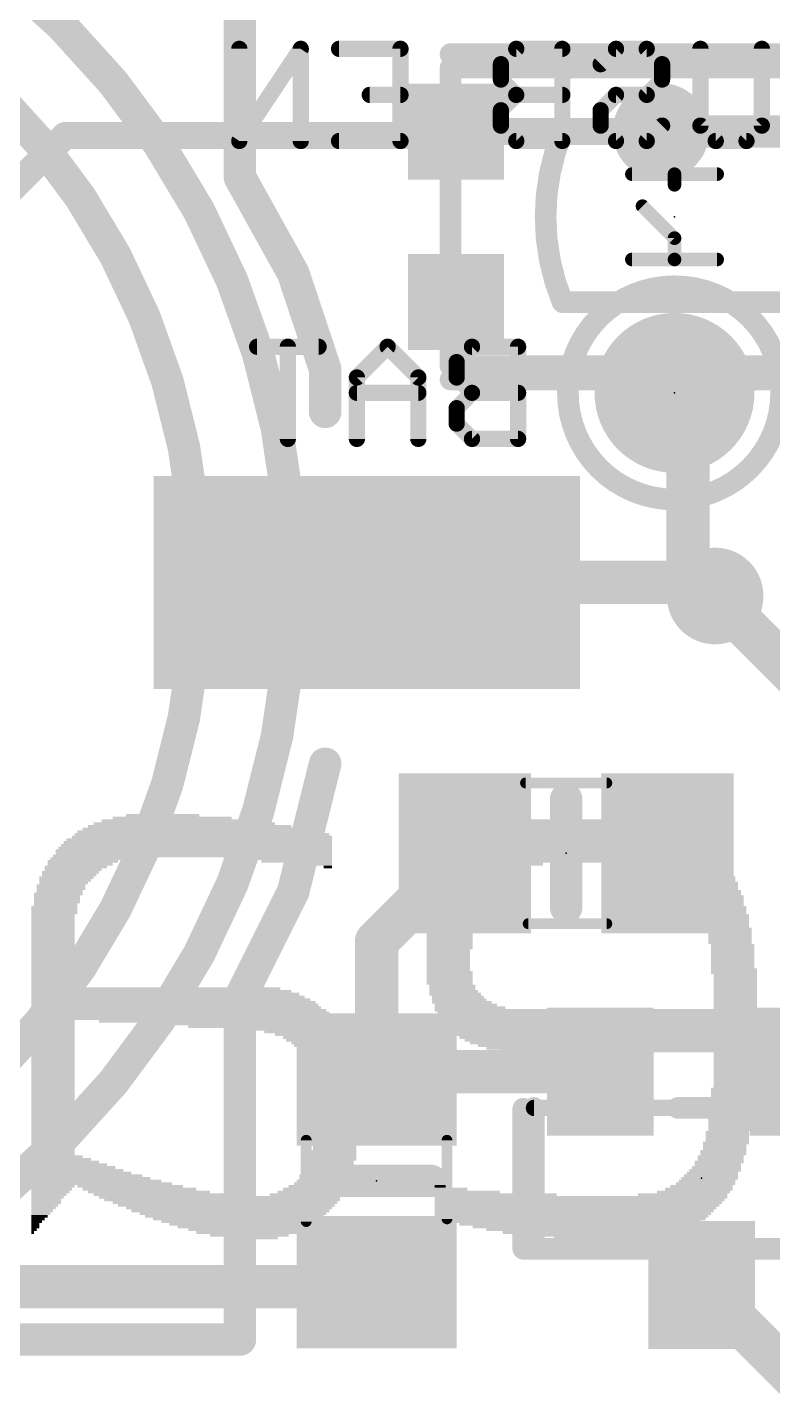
# Model space of a CAD drawing. Extents: x -7.4 to 58.7, y -8.7 to 28.8.
# Drawn here: x 15.14 to 22.13, y 5.28 to 18.03 of the extents above; entities that cross this region are included whole.
import ezdxf

# ---------------------------------------------------------------- set-up
doc = ezdxf.new("R2010")
doc.units = 0
for name, color, linetype in [('1', 12, 'CONTINUOUS'), ('16', 132, 'CONTINUOUS'), ('18', 110, 'CONTINUOUS'), ('21', 40, 'CONTINUOUS'), ('22', 6, 'CONTINUOUS'), ('23', 53, 'CONTINUOUS'), ('24', 53, 'CONTINUOUS'), ('51', 253, 'CONTINUOUS')]:
    doc.layers.add(name, color=color, linetype=linetype)

# ---------------------------------------------------------------- blocks, each defined once
blk = doc.blocks.new('RECT')
blk.add_solid([(-0.5, -0.5), (0.5, -0.5), (-0.5, 0.5), (0.5, 0.5)])
blk = doc.blocks.new('PIE')
at = {"const_width": 0.5}
blk.add_lwpolyline([(0, -0.25, 1), (0, 0.25, 1), (0, -0.25)], format="xyb", dxfattribs=at)
blk = doc.blocks.new('ROUNDV')
at = {"const_width": 0.5}
blk.add_lwpolyline([(0, -0.25, 1), (0, 0.25, 1), (0, -0.25)], format="xyb", dxfattribs=at)

msp = doc.modelspace()

# ---------------------------------------------------------------- linework, layer by layer
at = {"layer": '1'}
for points, const_width in [([(5.715, 7.239), (15.494, 17.018)], 0.254), ([(15.494, 17.018), (19.121, 17.018)], 0.254), ([(19.121, 17.018), (19.159, 17.056)], 0.254), ([(20.955, 17.056), (19.159, 17.056)], 0.254), ([(21.082, 17.056), (20.955, 17.056)], 0.3048), ([(23.259, 17.056), (21.082, 17.056)], 0.254), ([(21.336, 14.478), (21.209, 14.605)], 0.4064), ([(21.336, 12.827), (21.336, 14.478)], 0.4064), ([(18.323, 12.827), (21.336, 12.827)], 0.4064), ([(21.336, 12.827), (21.463, 12.827)], 0.4064), ([(21.463, 12.827), (21.59, 12.7)], 0.4064), ([(19.243, 10.287), (18.415, 9.459)], 0.4064), ([(18.415, 9.459), (18.415, 8.165)], 0.4064), ([(18.415, 8.165), (18.489, 8.239)], 0.4064), ([(18.489, 8.239), (20.513, 8.239)], 0.4064), ([(9.398, 6.223), (18.373, 6.223)], 0.4064), ([(18.373, 6.223), (18.415, 6.265)], 0.4064), ([(21.463, 6.239), (22.622, 5.08)], 0.4064)]:
    msp.add_lwpolyline(points, dxfattribs=dict(at, const_width=const_width))
for points, const_width in [([(15.494, 17.0815, 1), (15.494, 16.9545)], 0.127), ([(15.5389, 16.9731, 1), (15.4491, 17.0629)], 0.127), ([(19.0761, 17.0629, 1), (19.1659, 16.9731)], 0.127), ([(19.159, 17.1195, 1), (19.159, 16.9925)], 0.127), ([(19.2039, 17.0111, 1), (19.1141, 17.1009)], 0.127), ([(19.121, 16.9545, 1), (19.121, 17.0815)], 0.127), ([(20.955, 17.1322, 1), (20.955, 16.9798)], 0.1524), ([(20.955, 16.9925, 1), (20.955, 17.1195)], 0.127), ([(21.082, 17.1195, 1), (21.082, 16.9925)], 0.127), ([(21.082, 16.9798, 1), (21.082, 17.1322)], 0.1524), ([(21.2808, 14.6768, 1), (21.1372, 14.5332)], 0.2032), ([(21.4376, 14.478, 1), (21.2344, 14.478)], 0.2032), ([(21.2642, 14.4062, 1), (21.4078, 14.5498)], 0.2032), ([(18.323, 12.9286, 1), (18.323, 12.7254)], 0.2032), ([(21.336, 12.9286, 1), (21.336, 12.7254)], 0.2032), ([(21.336, 12.7254, 1), (21.336, 12.9286)], 0.2032), ([(21.5348, 12.8988, 1), (21.3912, 12.7552)], 0.2032), ([(21.463, 12.7254, 1), (21.463, 12.9286)], 0.2032), ([(21.2344, 12.827, 1), (21.4376, 12.827)], 0.2032), ([(21.5182, 12.6282, 1), (21.6618, 12.7718)], 0.2032), ([(19.3148, 10.2152, 1), (19.1712, 10.3588)], 0.2032), ([(18.5166, 9.459, 1), (18.3134, 9.459)], 0.2032), ([(18.3432, 9.5308, 1), (18.4868, 9.3872)], 0.2032), ([(18.489, 8.3406, 1), (18.489, 8.1374)], 0.2032), ([(18.5608, 8.1672, 1), (18.4172, 8.3108)], 0.2032), ([(20.513, 8.1374, 1), (20.513, 8.3406)], 0.2032), ([(18.3432, 8.2368, 1), (18.4868, 8.0932)], 0.2032), ([(18.3134, 8.165, 1), (18.5166, 8.165)], 0.2032), ([(18.3012, 6.2948, 1), (18.4448, 6.1512)], 0.2032), ([(18.4868, 6.1932, 1), (18.3432, 6.3368)], 0.2032), ([(18.373, 6.1214, 1), (18.373, 6.3246)], 0.2032), ([(21.5348, 6.3108, 1), (21.3912, 6.1672)], 0.2032)]:
    msp.add_lwpolyline(points, format="xyb", dxfattribs=dict(at, const_width=const_width))
at = {"layer": '16'}
for points, const_width in [([(24.092, 17.056), (21.082, 17.056)], 0.3048), ([(21.59, 12.7), (27.305, 6.985)], 0.4064)]:
    msp.add_lwpolyline(points, dxfattribs=dict(at, const_width=const_width))
for points, const_width in [([(21.082, 17.1322, 1), (21.082, 16.9798)], 0.1524), ([(21.6618, 12.7718, 1), (21.5182, 12.6282)], 0.2032)]:
    msp.add_lwpolyline(points, format="xyb", dxfattribs=dict(at, const_width=const_width))
at = {"layer": '21'}
for points, const_width in [([(17.133, 19.927), (17.133, 16.627)], 0.3048), ([(19.109, 17.7814), (23.309, 17.7814)], 0.2032), ([(17.133, 16.627), (17.633, 15.727)], 0.3048), ([(17.633, 15.727), (17.933, 14.827)], 0.3048), ([(17.933, 14.827), (17.933, 14.427)], 0.3048), ([(23.309, 14.7306), (19.109, 14.7306)], 0.2032), ([(17.633, 9.927), (17.933, 11.127)], 0.3048), ([(20.193, 10.795), (20.193, 9.779)], 0.3048), ([(17.133, 8.927), (17.633, 9.927)], 0.3048), ([(17.133, 5.727), (17.133, 8.927)], 0.3048), ([(19.7906, 6.5786), (19.7906, 7.8914)], 0.2032), ([(21.2406, 7.8994), (21.6994, 7.8994)], 0.2032), ([(17.907, 7.215), (18.923, 7.215)], 0.3048), ([(20.7494, 6.5786), (19.7906, 6.5786)], 0.2032), ([(23.1354, 6.5786), (22.1766, 6.5786)], 0.2032), ([(13.983, 5.727), (17.133, 5.727)], 0.3048)]:
    msp.add_lwpolyline(points, dxfattribs=dict(at, const_width=const_width))
for points, const_width in [([(19.109, 17.8322, 1), (19.109, 17.7306)], 0.1016), ([(17.1996, 16.664, 1), (17.0664, 16.59)], 0.1524), ([(17.0568, 16.627, 1), (17.2092, 16.627)], 0.1524), ([(17.7053, 15.7511, 1), (17.5607, 15.7029)], 0.1524), ([(17.5664, 15.69, 1), (17.6996, 15.764)], 0.1524), ([(18.0092, 14.827, 1), (17.8568, 14.827)], 0.1524), ([(17.8607, 14.8029, 1), (18.0053, 14.8511)], 0.1524), ([(19.109, 14.7814, 1), (19.109, 14.6798)], 0.1016), ([(17.8568, 14.427, 1), (18.0092, 14.427)], 0.1524), ([(18.0069, 11.1085, 1), (17.8591, 11.1455)], 0.1524), ([(20.2692, 10.795, 1), (20.1168, 10.795)], 0.1524), ([(17.7012, 9.8929, 1), (17.5648, 9.9611)], 0.1524), ([(17.5591, 9.9455, 1), (17.7069, 9.9085)], 0.1524), ([(20.1168, 9.779, 1), (20.2692, 9.779)], 0.1524), ([(17.2092, 8.927, 1), (17.0568, 8.927)], 0.1524), ([(17.0648, 8.9611, 1), (17.2012, 8.8929)], 0.1524), ([(19.8414, 7.8914, 1), (19.7398, 7.8914)], 0.1016), ([(21.2406, 7.9502, 1), (21.2406, 7.8486)], 0.1016), ([(21.6994, 7.8486, 1), (21.6994, 7.9502)], 0.1016), ([(17.907, 7.2912, 1), (17.907, 7.1388)], 0.1524), ([(18.923, 7.1388, 1), (18.923, 7.2912)], 0.1524), ([(19.7906, 6.6294, 1), (19.7906, 6.5278)], 0.1016), ([(20.7494, 6.5278, 1), (20.7494, 6.6294)], 0.1016), ([(22.1766, 6.6294, 1), (22.1766, 6.5278)], 0.1016), ([(19.7398, 6.5786, 1), (19.8414, 6.5786)], 0.1016), ([(17.133, 5.6508, 1), (17.133, 5.8032)], 0.1524), ([(17.0568, 5.727, 1), (17.2092, 5.727)], 0.1524)]:
    msp.add_lwpolyline(points, format="xyb", dxfattribs=dict(at, const_width=const_width))
at = {"layer": '22', "const_width": 0.1524}
for points in [[(17.7038, 17.8315), (17.1276, 16.9672)], [(17.1276, 16.9672), (17.1276, 17.8315)], [(17.7038, 16.9672), (17.7038, 17.8315)], [(18.0631, 17.8315), (18.6393, 17.8315)], [(18.6393, 17.8315), (18.6393, 16.9672)], [(19.7249, 17.8315), (19.5808, 17.6875)], [(20.157, 17.8315), (19.7249, 17.8315)], [(20.157, 16.9672), (20.157, 17.8315)], [(20.5163, 17.6875), (20.6604, 17.8315)], [(20.6604, 17.8315), (20.9485, 17.8315)], [(20.9485, 17.8315), (21.0926, 17.6875)], [(21.4519, 17.1113), (21.4519, 17.8315)], [(22.0281, 17.8315), (22.0281, 17.1113)], [(19.5808, 17.6875), (19.5808, 17.5434)], [(21.0926, 17.6875), (21.0926, 17.5434)], [(19.5808, 17.5434), (19.7249, 17.3994)], [(21.0926, 17.5434), (20.9485, 17.3994)], [(18.6393, 17.3994), (18.3512, 17.3994)], [(19.7249, 17.3994), (19.5808, 17.2553)], [(20.157, 17.3994), (19.7249, 17.3994)], [(20.6604, 17.3994), (20.5163, 17.2553)], [(20.9485, 17.3994), (20.6604, 17.3994)], [(19.5808, 17.2553), (19.5808, 17.1113)], [(20.5163, 17.2553), (20.5163, 17.1113)], [(19.5808, 17.1113), (19.7249, 16.9672)], [(20.5163, 17.1113), (20.6604, 16.9672)], [(20.9485, 16.9672), (21.0926, 17.1113)], [(21.5959, 16.9672), (21.4519, 17.1113)], [(22.0281, 17.1113), (21.884, 16.9672)], [(18.6393, 16.9672), (18.0631, 16.9672)], [(19.7249, 16.9672), (20.157, 16.9672)], [(20.6604, 16.9672), (20.9485, 16.9672)], [(21.884, 16.9672), (21.5959, 16.9672)], [(17.871, 15.0375), (17.2948, 15.0375)], [(17.5829, 14.1732), (17.5829, 15.0375)], [(18.5184, 15.0375), (18.2303, 14.7494)], [(18.8066, 14.7494), (18.5184, 15.0375)], [(19.3099, 15.0375), (19.1659, 14.8935)], [(19.7421, 15.0375), (19.3099, 15.0375)], [(19.7421, 14.1732), (19.7421, 15.0375)], [(19.1659, 14.8935), (19.1659, 14.7494)], [(18.2303, 14.7494), (18.2303, 14.1732)], [(18.8066, 14.1732), (18.8066, 14.7494)], [(19.1659, 14.7494), (19.3099, 14.6054)], [(18.8066, 14.6054), (18.2303, 14.6054)], [(19.3099, 14.6054), (19.1659, 14.4613)], [(19.7421, 14.6054), (19.3099, 14.6054)], [(19.1659, 14.4613), (19.1659, 14.3173)], [(19.1659, 14.3173), (19.3099, 14.1732)], [(19.3099, 14.1732), (19.7421, 14.1732)]]:
    msp.add_lwpolyline(points, dxfattribs=at)
at = {"layer": '22'}
for points, const_width in [([(17.1657, 17.8315, 1), (17.0895, 17.8315)], 0.0762), ([(17.7419, 17.8315, 1), (17.6657, 17.8315)], 0.0762), ([(17.7355, 17.8104, 1), (17.6721, 17.8527)], 0.0762), ([(18.0631, 17.8696, 1), (18.0631, 17.7934)], 0.0762), ([(18.6774, 17.8315, 1), (18.6012, 17.8315)], 0.0762), ([(18.6393, 17.7934, 1), (18.6393, 17.8696)], 0.0762), ([(19.7249, 17.8696, 1), (19.7249, 17.7934)], 0.0762), ([(19.7518, 17.8046, 1), (19.6979, 17.8585)], 0.0762), ([(20.1951, 17.8315, 1), (20.1189, 17.8315)], 0.0762), ([(20.157, 17.7934, 1), (20.157, 17.8696)], 0.0762), ([(20.6604, 17.8696, 1), (20.6604, 17.7934)], 0.0762), ([(20.6873, 17.8046, 1), (20.6334, 17.8585)], 0.0762), ([(20.9754, 17.8585, 1), (20.9216, 17.8046)], 0.0762), ([(20.9485, 17.7934, 1), (20.9485, 17.8696)], 0.0762), ([(21.49, 17.8315, 1), (21.4138, 17.8315)], 0.0762), ([(22.0662, 17.8315, 1), (21.99, 17.8315)], 0.0762), ([(19.6189, 17.6875, 1), (19.5427, 17.6875)], 0.0762), ([(19.5539, 17.7144, 1), (19.6078, 17.6605)], 0.0762), ([(20.4894, 17.7144, 1), (20.5433, 17.6605)], 0.0762), ([(21.1307, 17.6875, 1), (21.0545, 17.6875)], 0.0762), ([(21.0656, 17.6605, 1), (21.1195, 17.7144)], 0.0762), ([(19.6078, 17.5704, 1), (19.5539, 17.5165)], 0.0762), ([(21.1195, 17.5165, 1), (21.0656, 17.5704)], 0.0762), ([(18.3512, 17.4375, 1), (18.3512, 17.3613)], 0.0762), ([(18.6393, 17.3613, 1), (18.6393, 17.4375)], 0.0762), ([(19.5427, 17.5434, 1), (19.6189, 17.5434)], 0.0762), ([(19.7249, 17.4375, 1), (19.7249, 17.3613)], 0.0762), ([(19.7518, 17.3724, 1), (19.6979, 17.4263)], 0.0762), ([(20.157, 17.3613, 1), (20.157, 17.4375)], 0.0762), ([(20.6604, 17.4375, 1), (20.6604, 17.3613)], 0.0762), ([(20.6873, 17.3724, 1), (20.6334, 17.4263)], 0.0762), ([(20.9485, 17.3613, 1), (20.9485, 17.4375)], 0.0762), ([(21.0545, 17.5434, 1), (21.1307, 17.5434)], 0.0762), ([(19.6979, 17.3724, 1), (19.7518, 17.4263)], 0.0762), ([(20.9216, 17.4263, 1), (20.9754, 17.3724)], 0.0762), ([(19.6189, 17.2553, 1), (19.5427, 17.2553)], 0.0762), ([(19.5539, 17.2823, 1), (19.6078, 17.2284)], 0.0762), ([(20.5544, 17.2553, 1), (20.4782, 17.2553)], 0.0762), ([(20.4894, 17.2823, 1), (20.5433, 17.2284)], 0.0762), ([(19.6078, 17.1382, 1), (19.5539, 17.0843)], 0.0762), ([(19.5427, 17.1113, 1), (19.6189, 17.1113)], 0.0762), ([(20.5433, 17.1382, 1), (20.4894, 17.0843)], 0.0762), ([(20.4782, 17.1113, 1), (20.5544, 17.1113)], 0.0762), ([(21.1195, 17.0843, 1), (21.0656, 17.1382)], 0.0762), ([(21.4788, 17.1382, 1), (21.4249, 17.0843)], 0.0762), ([(21.4138, 17.1113, 1), (21.49, 17.1113)], 0.0762), ([(21.99, 17.1113, 1), (22.0662, 17.1113)], 0.0762), ([(22.055, 17.0843, 1), (22.0011, 17.1382)], 0.0762), ([(17.0959, 16.9883, 1), (17.1593, 16.9461)], 0.0762), ([(17.0895, 16.9672, 1), (17.1657, 16.9672)], 0.0762), ([(17.6657, 16.9672, 1), (17.7419, 16.9672)], 0.0762), ([(18.0631, 17.0053, 1), (18.0631, 16.9291)], 0.0762), ([(18.6012, 16.9672, 1), (18.6774, 16.9672)], 0.0762), ([(18.6393, 16.9291, 1), (18.6393, 17.0053)], 0.0762), ([(19.7249, 17.0053, 1), (19.7249, 16.9291)], 0.0762), ([(19.6979, 16.9403, 1), (19.7518, 16.9941)], 0.0762), ([(20.1189, 16.9672, 1), (20.1951, 16.9672)], 0.0762), ([(20.157, 16.9291, 1), (20.157, 17.0053)], 0.0762), ([(20.6604, 17.0053, 1), (20.6604, 16.9291)], 0.0762), ([(20.6334, 16.9403, 1), (20.6873, 16.9941)], 0.0762), ([(20.9216, 16.9941, 1), (20.9754, 16.9403)], 0.0762), ([(20.9485, 16.9291, 1), (20.9485, 17.0053)], 0.0762), ([(21.5959, 17.0053, 1), (21.5959, 16.9291)], 0.0762), ([(21.569, 16.9403, 1), (21.6229, 16.9941)], 0.0762), ([(21.8571, 16.9941, 1), (21.911, 16.9403)], 0.0762), ([(21.884, 16.9291, 1), (21.884, 17.0053)], 0.0762), ([(21.209, 13.605, 1), (21.209, 15.605, 1), (21.209, 13.605)], 0.2032), ([(17.2948, 15.0756, 1), (17.2948, 14.9994)], 0.0762), ([(17.621, 15.0375, 1), (17.5448, 15.0375)], 0.0762), ([(17.871, 14.9994, 1), (17.871, 15.0756)], 0.0762), ([(18.5454, 15.0645, 1), (18.4915, 15.0106)], 0.0762), ([(18.5454, 15.0106, 1), (18.4915, 15.0645)], 0.0762), ([(19.3099, 15.0756, 1), (19.3099, 14.9994)], 0.0762), ([(19.3369, 15.0106, 1), (19.283, 15.0645)], 0.0762), ([(19.7802, 15.0375, 1), (19.704, 15.0375)], 0.0762), ([(19.7421, 14.9994, 1), (19.7421, 15.0756)], 0.0762), ([(19.1389, 14.9204, 1), (19.1928, 14.8665)], 0.0762), ([(19.204, 14.8935, 1), (19.1278, 14.8935)], 0.0762), ([(18.2684, 14.7494, 1), (18.1922, 14.7494)], 0.0762), ([(18.2034, 14.7764, 1), (18.2573, 14.7225)], 0.0762), ([(18.8447, 14.7494, 1), (18.7685, 14.7494)], 0.0762), ([(18.7796, 14.7225, 1), (18.8335, 14.7764)], 0.0762), ([(19.1928, 14.7764, 1), (19.1389, 14.7225)], 0.0762), ([(18.2303, 14.6435, 1), (18.2303, 14.5673)], 0.0762), ([(18.8066, 14.5673, 1), (18.8066, 14.6435)], 0.0762), ([(19.1278, 14.7494, 1), (19.204, 14.7494)], 0.0762), ([(19.3099, 14.6435, 1), (19.3099, 14.5673)], 0.0762), ([(19.3369, 14.5784, 1), (19.283, 14.6323)], 0.0762), ([(19.283, 14.5784, 1), (19.3369, 14.6323)], 0.0762), ([(19.7421, 14.5673, 1), (19.7421, 14.6435)], 0.0762), ([(19.204, 14.4613, 1), (19.1278, 14.4613)], 0.0762), ([(19.1389, 14.4883, 1), (19.1928, 14.4344)], 0.0762), ([(19.1928, 14.3442, 1), (19.1389, 14.2903)], 0.0762), ([(19.1278, 14.3173, 1), (19.204, 14.3173)], 0.0762), ([(17.5448, 14.1732, 1), (17.621, 14.1732)], 0.0762), ([(18.1922, 14.1732, 1), (18.2684, 14.1732)], 0.0762), ([(18.7685, 14.1732, 1), (18.8447, 14.1732)], 0.0762), ([(19.3099, 14.2113, 1), (19.3099, 14.1351)], 0.0762), ([(19.283, 14.1463, 1), (19.3369, 14.2001)], 0.0762), ([(19.704, 14.1732, 1), (19.7802, 14.1732)], 0.0762), ([(19.7421, 14.1351, 1), (19.7421, 14.2113)], 0.0762)]:
    msp.add_lwpolyline(points, format="xyb", dxfattribs=dict(at, const_width=const_width))
at = {"layer": '23'}
for p in [(21.209, 16.256), (20.193, 10.287), (18.415, 7.215), (21.463, 7.239)]:
    msp.add_point(p, dxfattribs=at)
at = {"layer": '24'}
msp.add_point((21.209, 14.605), dxfattribs=at)
at = {"layer": '51'}
for points, const_width in [([(10.233, 5.437, 1), (10.233, 20.217, 1), (10.233, 5.437)], 0.3048), ([(10.233, 6.327, 1), (10.233, 19.327, 1), (10.233, 6.327)], 0.3048), ([(19.1598, 17.656, 1), (19.0582, 17.656)], 0.1016), ([(19.109, 17.7068, 1), (19.109, 17.6052)], 0.1016), ([(20.159, 17.056, 0.1989), (20.159, 15.456)], 0.2032), ([(20.159, 17.1068, 1), (20.159, 17.0052)], 0.1016), ([(20.2059, 17.0366, 1), (20.1121, 17.0754)], 0.1016), ([(20.809, 16.6878, 1), (20.809, 16.6243)], 0.0635), ([(21.209, 16.6878, 1), (21.209, 16.6243)], 0.0635), ([(21.2407, 16.656, 1), (21.1773, 16.656)], 0.0635), ([(21.209, 16.6243, 1), (21.209, 16.6878)], 0.0635), ([(21.609, 16.6243, 1), (21.609, 16.6878)], 0.0635), ([(21.1773, 16.556, 1), (21.2407, 16.556)], 0.0635), ([(20.9315, 16.3785, 1), (20.8865, 16.3335)], 0.0635), ([(21.2407, 16.056, 1), (21.1773, 16.056)], 0.0635), ([(21.1865, 16.0335, 1), (21.2315, 16.0785)], 0.0635), ([(20.809, 15.8878, 1), (20.809, 15.8242)], 0.0635), ([(21.209, 15.8878, 1), (21.209, 15.8242)], 0.0635), ([(21.1773, 15.856, 1), (21.2407, 15.856)], 0.0635), ([(21.209, 15.8242, 1), (21.209, 15.8878)], 0.0635), ([(21.609, 15.8242, 1), (21.609, 15.8878)], 0.0635), ([(20.159, 15.5068, 1), (20.159, 15.4052)], 0.1016), ([(20.1121, 15.4366, 1), (20.2059, 15.4754)], 0.1016), ([(19.109, 14.9068, 1), (19.109, 14.8052)], 0.1016), ([(19.0582, 14.856, 1), (19.1598, 14.856)], 0.1016), ([(19.812, 10.9724, 1), (19.812, 10.9216)], 0.0508), ([(20.574, 10.9216, 1), (20.574, 10.9724)], 0.0508), ([(19.837, 9.6524, 1), (19.837, 9.6016)], 0.0508), ([(20.574, 9.6016, 1), (20.574, 9.6524)], 0.0508), ([(19.9414, 7.8994, 1), (19.8398, 7.8994)], 0.1016), ([(19.8906, 7.9375, 1), (19.8906, 7.8613)], 0.0762), ([(17.7804, 7.596, 1), (17.7296, 7.596)], 0.0508), ([(19.1004, 7.596, 1), (19.0496, 7.596)], 0.0508), ([(17.7296, 6.834, 1), (17.7804, 6.834)], 0.0508), ([(19.0496, 6.859, 1), (19.1004, 6.859)], 0.0508), ([(19.8906, 6.6294, 1), (19.8906, 6.5278)], 0.1016), ([(19.8398, 6.5786, 1), (19.9414, 6.5786)], 0.1016)]:
    msp.add_lwpolyline(points, format="xyb", dxfattribs=dict(at, const_width=const_width))
for points, const_width in [([(19.109, 14.856), (19.109, 17.656)], 0.2032), ([(19.109, 17.656), (23.309, 17.656)], 0.2032), ([(20.159, 17.056), (22.259, 17.056)], 0.2032), ([(21.209, 16.656), (20.809, 16.656)], 0.127), ([(21.609, 16.656), (21.209, 16.656)], 0.127), ([(21.209, 16.656), (21.209, 16.556)], 0.127), ([(21.209, 16.056), (20.909, 16.356)], 0.127), ([(21.209, 15.856), (21.209, 16.056)], 0.127), ([(21.209, 15.856), (20.809, 15.856)], 0.127), ([(21.609, 15.856), (21.209, 15.856)], 0.127), ([(22.259, 15.456), (20.159, 15.456)], 0.2032), ([(23.309, 14.856), (19.109, 14.856)], 0.2032), ([(19.812, 10.947), (20.574, 10.947)], 0.1016), ([(19.837, 9.627), (20.574, 9.627)], 0.1016), ([(19.8906, 6.5786), (19.8906, 7.8994)], 0.2032), ([(19.8906, 7.8994), (23.0354, 7.8994)], 0.1524), ([(17.755, 6.834), (17.755, 7.596)], 0.1016), ([(19.075, 6.859), (19.075, 7.596)], 0.1016), ([(23.0354, 6.5786), (19.8906, 6.5786)], 0.2032)]:
    msp.add_lwpolyline(points, dxfattribs=dict(at, const_width=const_width))

# ---------------------------------------------------------------- block references
at = {"layer": '1'}
for p, xscale, yscale, rotation in [((19.159, 17.056), 0.9, 0.9, 180), ((19.159, 15.456), 0.9, 0.9, 180), ((18.415, 8.165), 1.24, 1.5, 90), ((18.415, 6.265), 1.24, 1.5, 90)]:
    msp.add_blockref('RECT', p, dxfattribs=dict(at, xscale=xscale, yscale=yscale, rotation=rotation))
for p, xscale, yscale in [((18.323, 12.827), 4, 2), ((19.243, 10.287), 1.24, 1.5), ((21.143, 10.287), 1.24, 1.5)]:
    msp.add_blockref('RECT', p, dxfattribs=dict(at, xscale=xscale, yscale=yscale))
at = {"layer": '1', "yscale": 1.2, "rotation": 180}
for p in [(20.513, 8.239), (22.413, 8.239), (21.463, 6.239)]:
    msp.add_blockref('RECT', p, dxfattribs=at)
at = {"layer": '16', "xscale": 1.5, "yscale": 1.5}
msp.add_blockref('PIE', (21.209, 14.605), dxfattribs=at)
at = {"layer": '18', "xscale": 0.9064, "yscale": 0.9064}
for p in [(21.082, 17.056), (21.082, 17.056), (21.209, 14.605), (21.209, 14.605), (21.59, 12.7), (21.59, 12.7)]:
    msp.add_blockref('ROUNDV', p, dxfattribs=at)
at = {"layer": '22', "yscale": 0.0254, "rotation": 180}
for p, xscale in [((16.5608, 10.5918), 1.4478), ((16.4973, 10.6172), 1.1176), ((16.4084, 10.6426), 0.6858), ((20.3581, 10.5918), 1.016), ((16.7767, 10.4648), 2.3876), ((16.7386, 10.4902), 2.2606), ((16.7132, 10.5156), 2.1082), ((16.6624, 10.541), 1.905), ((16.6116, 10.5664), 1.7018), ((20.3708, 10.4648), 2.0066), ((20.3708, 10.4902), 1.8542), ((20.3581, 10.5156), 1.7272), ((20.3581, 10.541), 1.5748), ((20.3581, 10.5664), 1.3716), ((16.7132, 10.3378), 2.5654), ((16.7259, 10.3632), 2.54), ((16.7386, 10.3886), 2.5146), ((16.7513, 10.414), 2.4892), ((16.7767, 10.4394), 2.4384), ((20.3708, 10.3378), 2.3622), ((20.3835, 10.3632), 2.286), ((20.3835, 10.3886), 2.2352), ((20.3708, 10.414), 2.159), ((20.3835, 10.4394), 2.0828), ((15.6591, 10.2108), 0.6604), ((15.7226, 10.2362), 0.7366), ((16.6878, 10.2616), 2.6162), ((16.7005, 10.3124), 2.5908), ((16.7005, 10.287), 2.5908), ((17.4879, 10.2362), 1.016), ((17.6657, 10.2108), 0.6604), ((20.3835, 10.2108), 2.5908), ((20.3835, 10.2362), 2.54), ((20.3835, 10.2616), 2.4892), ((20.3708, 10.3124), 2.413), ((20.3835, 10.287), 2.4384), ((15.5448, 10.1092), 0.5334), ((15.5321, 10.0838), 0.508), ((15.5956, 10.16), 0.5842), ((15.5702, 10.1346), 0.5334), ((15.6337, 10.1854), 0.6096), ((17.8181, 10.1854), 0.3556), ((17.9578, 10.16), 0.0762), ((19.3675, 10.1346), 0.6604), ((19.3294, 10.1092), 0.5842), ((19.304, 10.0838), 0.5334), ((19.4183, 10.16), 0.7112), ((19.5326, 10.1854), 0.889), ((21.2344, 10.1854), 0.9398), ((21.336, 10.16), 0.7366), ((21.3995, 10.1346), 0.6604), ((21.4376, 10.1092), 0.635), ((21.463, 10.0838), 0.5842), ((15.4559, 9.9822), 0.4572), ((15.4559, 9.9568), 0.4572), ((15.5067, 10.0584), 0.508), ((15.494, 10.033), 0.4826), ((15.4813, 10.0076), 0.4572), ((19.2405, 10.0076), 0.508), ((19.2278, 9.9822), 0.4826), ((19.2151, 9.9568), 0.4572), ((19.2786, 10.0584), 0.5334), ((19.2659, 10.033), 0.508), ((21.5011, 10.0584), 0.5588), ((21.5138, 10.033), 0.5334), ((21.5519, 10.0076), 0.508), ((21.5646, 9.9822), 0.4826), ((21.5773, 9.9568), 0.4572), ((15.4305, 9.906), 0.4572), ((15.4178, 9.8806), 0.4318), ((15.4178, 9.8552), 0.4318), ((15.4178, 9.8298), 0.4318), ((15.4432, 9.9314), 0.4318), ((19.1643, 9.8552), 0.4572), ((19.1516, 9.8298), 0.4318), ((19.1897, 9.9314), 0.4572), ((19.1897, 9.906), 0.4572), ((19.177, 9.8806), 0.4318), ((21.59, 9.9314), 0.4826), ((21.6027, 9.906), 0.4572), ((21.6281, 9.8806), 0.4572), ((21.6281, 9.8552), 0.4572), ((21.6408, 9.8298), 0.4318), ((15.3924, 9.779), 0.4318), ((15.3924, 9.7536), 0.4318), ((15.3924, 9.7282), 0.4318), ((15.3797, 9.7028), 0.4064), ((15.4051, 9.8044), 0.4064), ((19.1262, 9.7282), 0.4318), ((19.1262, 9.7028), 0.4318), ((19.1516, 9.8044), 0.4318), ((19.1516, 9.779), 0.4318), ((19.1389, 9.7536), 0.4064), ((21.6408, 9.8044), 0.4318), ((21.6662, 9.779), 0.4318), ((21.6662, 9.7536), 0.4318), ((21.6789, 9.7282), 0.4064), ((21.6916, 9.7028), 0.4318), ((15.3797, 9.6774), 0.4064), ((15.3797, 9.652), 0.4064), ((15.3797, 9.6266), 0.4064), ((15.3797, 9.6012), 0.4064), ((15.3797, 9.5758), 0.4064), ((15.3797, 9.5504), 0.4064), ((19.1262, 9.6774), 0.4318), ((19.1135, 9.652), 0.4064), ((19.1135, 9.6266), 0.4064), ((19.1135, 9.6012), 0.4064), ((19.1135, 9.5758), 0.4064), ((19.1135, 9.5504), 0.4064), ((21.6916, 9.6774), 0.4318), ((21.7043, 9.652), 0.4064), ((21.7043, 9.6266), 0.4064), ((21.7043, 9.6012), 0.4064), ((21.717, 9.5758), 0.4318), ((21.7297, 9.5504), 0.4064), ((15.3797, 9.525), 0.4064), ((15.3797, 9.4996), 0.4064), ((15.3797, 9.4742), 0.4064), ((15.3797, 9.4488), 0.4064), ((15.3797, 9.4234), 0.4064), ((19.1008, 9.525), 0.4318), ((19.1008, 9.4996), 0.4318), ((19.1008, 9.4742), 0.4318), ((19.1008, 9.4488), 0.4318), ((19.1008, 9.4234), 0.4318), ((21.7297, 9.525), 0.4064), ((21.7297, 9.4996), 0.4064), ((21.7297, 9.4742), 0.4064), ((21.7297, 9.4488), 0.4064), ((21.7551, 9.4234), 0.4064), ((15.3797, 9.398), 0.4064), ((15.3797, 9.3726), 0.4064), ((15.3797, 9.3472), 0.4064), ((15.3797, 9.3218), 0.4064), ((15.3797, 9.2964), 0.4064), ((19.1008, 9.398), 0.4318), ((19.0881, 9.3726), 0.4064), ((19.0881, 9.3472), 0.4064), ((19.0881, 9.3218), 0.4064), ((19.0881, 9.2964), 0.4064), ((21.7551, 9.398), 0.4064), ((21.7551, 9.3726), 0.4064), ((21.7551, 9.3472), 0.4064), ((21.7551, 9.3218), 0.4064), ((21.7551, 9.2964), 0.4064), ((15.3797, 9.271), 0.4064), ((15.3797, 9.2456), 0.4064), ((15.3797, 9.2202), 0.4064), ((15.3797, 9.1948), 0.4064), ((15.3797, 9.1694), 0.4064), ((19.0881, 9.271), 0.4064), ((19.0881, 9.2456), 0.4064), ((19.0881, 9.2202), 0.4064), ((19.0881, 9.1948), 0.4064), ((19.1008, 9.1694), 0.4318), ((21.7551, 9.271), 0.4064), ((21.7551, 9.2456), 0.4064), ((21.7551, 9.2202), 0.4064), ((21.7678, 9.1948), 0.4318), ((21.7678, 9.1694), 0.4318), ((15.3797, 9.144), 0.4064), ((15.3797, 9.1186), 0.4064), ((15.3797, 9.0932), 0.4064), ((15.3797, 9.0678), 0.4064), ((15.3797, 9.0424), 0.4064), ((19.1008, 9.144), 0.4318), ((19.1008, 9.1186), 0.4318), ((19.1008, 9.0932), 0.4318), ((19.1008, 9.0678), 0.4318), ((19.1262, 9.0424), 0.4318), ((21.7805, 9.144), 0.4064), ((21.7805, 9.1186), 0.4064), ((21.7805, 9.0932), 0.4064), ((21.7805, 9.0678), 0.4064), ((21.7805, 9.0424), 0.4064), ((16.3449, 9.017), 2.3368), ((16.3957, 8.9916), 2.4384), ((16.4338, 8.9662), 2.5146), ((16.4592, 8.9408), 2.5654), ((16.4846, 8.9154), 2.6162), ((19.1262, 9.017), 0.4318), ((19.1389, 8.9916), 0.4572), ((19.1516, 8.9662), 0.4826), ((19.177, 8.9408), 0.4826), ((19.1897, 8.9154), 0.508), ((21.7805, 9.017), 0.4064), ((21.7805, 8.9916), 0.4064), ((21.7805, 8.9662), 0.4064), ((21.7805, 8.9408), 0.4064), ((21.7805, 8.9154), 0.4064), ((16.51, 8.89), 2.667), ((16.5227, 8.8646), 2.6924), ((16.5354, 8.8392), 2.7178), ((16.5608, 8.8138), 2.7686), ((16.5735, 8.7884), 2.794), ((19.2151, 8.89), 0.5588), ((19.2532, 8.8646), 0.5842), ((19.2913, 8.8392), 0.6604), ((20.4724, 8.8138), 3.0226), ((20.4851, 8.7884), 2.9972), ((21.7805, 8.89), 0.4064), ((21.7805, 8.8646), 0.4064), ((21.7805, 8.8392), 0.4064), ((16.5862, 8.763), 2.8194), ((16.5989, 8.7376), 2.8448), ((15.3797, 8.7122), 0.4064), ((15.3797, 8.6868), 0.4064), ((15.3797, 8.6614), 0.4064), ((16.9164, 8.7122), 2.2098), ((17.145, 8.6868), 1.8034), ((17.3609, 8.6614), 1.4224), ((20.4851, 8.763), 2.9972), ((20.4978, 8.7376), 2.9718), ((20.5105, 8.7122), 2.9464), ((20.5232, 8.6868), 2.921), ((20.5359, 8.6614), 2.8956), ((15.3797, 8.636), 0.4064), ((15.3797, 8.6106), 0.4064), ((15.3797, 8.5852), 0.4064), ((15.3797, 8.5598), 0.4064), ((15.3797, 8.5344), 0.4064), ((17.5641, 8.636), 1.016), ((17.7292, 8.6106), 0.7366), ((17.7927, 8.5852), 0.6604), ((17.8308, 8.5598), 0.5842), ((17.8562, 8.5344), 0.5842), ((20.5486, 8.636), 2.8702), ((20.5613, 8.6106), 2.8448), ((20.574, 8.5852), 2.8194), ((20.5867, 8.5598), 2.794), ((20.6121, 8.5344), 2.7432), ((15.3797, 8.509), 0.4064), ((15.3797, 8.4836), 0.4064), ((15.3797, 8.4582), 0.4064), ((15.3797, 8.4328), 0.4064), ((15.3797, 8.4074), 0.4064), ((17.8816, 8.509), 0.5334), ((17.8943, 8.4836), 0.508), ((17.9197, 8.4582), 0.508), ((17.9324, 8.4328), 0.4826), ((17.9451, 8.4074), 0.4572), ((20.6375, 8.509), 2.6924), ((20.6756, 8.4836), 2.6162), ((20.7137, 8.4582), 2.54), ((20.7772, 8.4328), 2.413), ((21.7805, 8.4074), 0.4064), ((15.3797, 8.382), 0.4064), ((15.3797, 8.3566), 0.4064), ((15.3797, 8.3312), 0.4064), ((15.3797, 8.3058), 0.4064), ((15.3797, 8.2804), 0.4064), ((17.9578, 8.382), 0.4826), ((17.9705, 8.3566), 0.4572), ((17.9832, 8.3312), 0.4318), ((17.9832, 8.3058), 0.4318), ((17.9959, 8.2804), 0.4572), ((21.7805, 8.382), 0.4064), ((21.7805, 8.3566), 0.4064), ((21.7805, 8.3312), 0.4064), ((21.7805, 8.3058), 0.4064), ((21.7805, 8.2804), 0.4064), ((15.3797, 8.255), 0.4064), ((15.3797, 8.2296), 0.4064), ((15.3797, 8.2042), 0.4064), ((15.3797, 8.1788), 0.4064), ((15.3797, 8.1534), 0.4064), ((18.0086, 8.255), 0.4318), ((18.0086, 8.2296), 0.4318), ((18.0086, 8.2042), 0.4318), ((18.0086, 8.1788), 0.4318), ((18.0213, 8.1534), 0.4064), ((21.7805, 8.255), 0.4064), ((21.7805, 8.2296), 0.4064), ((21.7805, 8.2042), 0.4064), ((21.7805, 8.1788), 0.4064), ((21.7805, 8.1534), 0.4064), ((15.3797, 8.128), 0.4064), ((15.3797, 8.1026), 0.4064), ((15.3797, 8.0772), 0.4064), ((15.3797, 8.0518), 0.4064), ((15.3797, 8.0264), 0.4064), ((18.0213, 8.128), 0.4064), ((18.0213, 8.1026), 0.4064), ((18.0213, 8.0772), 0.4064), ((18.0213, 8.0518), 0.4064), ((18.0213, 8.0264), 0.4064), ((21.7551, 8.0772), 0.4064), ((21.7551, 8.0518), 0.4064), ((21.7551, 8.0264), 0.4064), ((21.7805, 8.128), 0.4064), ((21.7805, 8.1026), 0.4064), ((15.3797, 8.001), 0.4064), ((15.3797, 7.9756), 0.4064), ((15.3797, 7.9502), 0.4064), ((15.3797, 7.9248), 0.4064), ((15.3797, 7.8994), 0.4064), ((18.0213, 8.001), 0.4064), ((18.0213, 7.9756), 0.4064), ((18.0213, 7.9502), 0.4064), ((18.0213, 7.9248), 0.4064), ((18.0213, 7.8994), 0.4064), ((21.7551, 8.001), 0.4064), ((21.7551, 7.9756), 0.4064), ((21.7551, 7.9502), 0.4064), ((21.7551, 7.9248), 0.4064), ((21.7551, 7.8994), 0.4064), ((15.3797, 7.874), 0.4064), ((15.3797, 7.8486), 0.4064), ((15.3797, 7.8232), 0.4064), ((15.3797, 7.7978), 0.4064), ((15.3797, 7.7724), 0.4064), ((18.0213, 7.874), 0.4064), ((18.0213, 7.8486), 0.4064), ((18.0213, 7.8232), 0.4064), ((18.0213, 7.7978), 0.4064), ((18.0213, 7.7724), 0.4064), ((21.7297, 7.8232), 0.4064), ((21.7297, 7.7978), 0.4064), ((21.7297, 7.7724), 0.4064), ((21.7551, 7.874), 0.4064), ((21.7551, 7.8486), 0.4064), ((15.3797, 7.747), 0.4064), ((15.3797, 7.7216), 0.4064), ((15.3797, 7.6962), 0.4064), ((15.3797, 7.6708), 0.4064), ((15.3797, 7.6454), 0.4064), ((18.0213, 7.747), 0.4064), ((18.0213, 7.7216), 0.4064), ((18.0213, 7.6962), 0.4064), ((18.0213, 7.6708), 0.4064), ((18.0213, 7.6454), 0.4064), ((21.7043, 7.6708), 0.4064), ((21.7043, 7.6454), 0.4064), ((21.7297, 7.747), 0.4064), ((21.7297, 7.7216), 0.4064), ((21.7297, 7.6962), 0.4064), ((15.3797, 7.62), 0.4064), ((15.3797, 7.5946), 0.4064), ((15.3797, 7.5692), 0.4064), ((15.3797, 7.5438), 0.4064), ((15.3797, 7.5184), 0.4064), ((18.0213, 7.62), 0.4064), ((18.0213, 7.5946), 0.4064), ((18.0213, 7.5692), 0.4064), ((18.0213, 7.5438), 0.4064), ((18.0213, 7.5184), 0.4064), ((21.6916, 7.5692), 0.4318), ((21.6789, 7.5438), 0.4064), ((21.6789, 7.5184), 0.4064), ((21.7043, 7.62), 0.4064), ((21.7043, 7.5946), 0.4064), ((15.3797, 7.493), 0.4064), ((15.3797, 7.4676), 0.4064), ((15.4178, 7.4422), 0.4826), ((15.4559, 7.4168), 0.5588), ((15.494, 7.3914), 0.635), ((17.9832, 7.3914), 0.4318), ((18.0086, 7.493), 0.4318), ((18.0086, 7.4676), 0.4318), ((18.0086, 7.4422), 0.4318), ((18.0086, 7.4168), 0.4318), ((21.6281, 7.3914), 0.4572), ((21.6408, 7.4422), 0.4318), ((21.6408, 7.4168), 0.4318), ((21.6662, 7.493), 0.4318), ((21.6662, 7.4676), 0.4318), ((15.5321, 7.366), 0.7112), ((15.5702, 7.3406), 0.7874), ((15.6083, 7.3152), 0.8636), ((15.6464, 7.2898), 0.9398), ((15.6972, 7.2644), 1.0414), ((17.9324, 7.2644), 0.4826), ((17.9451, 7.2898), 0.4572), ((17.9705, 7.3406), 0.4572), ((17.9705, 7.3152), 0.4572), ((17.9832, 7.366), 0.4318), ((21.5519, 7.2644), 0.508), ((21.5646, 7.2898), 0.4826), ((21.59, 7.3152), 0.4826), ((21.6027, 7.3406), 0.4572), ((21.6154, 7.366), 0.4318), ((15.7353, 7.239), 1.1176), ((15.7861, 7.2136), 1.2192), ((15.8369, 7.1882), 1.3208), ((15.3797, 7.1628), 0.4064), ((15.367, 7.1374), 0.381), ((16.1036, 7.1628), 0.9906), ((16.1925, 7.1374), 1.0668), ((17.8308, 7.1374), 0.5842), ((17.8562, 7.1628), 0.5334), ((17.8943, 7.1882), 0.508), ((17.907, 7.2136), 0.4826), ((17.9324, 7.239), 0.4826), ((19.0119, 7.1628), 0.1016), ((19.1135, 7.1374), 0.3048), ((21.4376, 7.1374), 0.635), ((21.463, 7.1628), 0.5842), ((21.5011, 7.1882), 0.5588), ((21.5138, 7.2136), 0.5334), ((21.5392, 7.239), 0.5334), ((15.3543, 7.112), 0.3556), ((15.3416, 7.0866), 0.3302), ((15.3289, 7.0612), 0.3048), ((15.3162, 7.0358), 0.2794), ((15.3162, 7.0104), 0.2794), ((16.2814, 7.112), 1.143), ((16.3957, 7.0866), 1.27), ((16.9418, 7.0612), 2.2606), ((16.9672, 7.0358), 2.2098), ((16.9926, 7.0104), 2.1082), ((17.7546, 7.0866), 0.6858), ((17.7927, 7.112), 0.6096), ((19.2659, 7.112), 0.6096), ((19.5326, 7.0866), 1.143), ((20.3327, 7.0612), 2.7432), ((20.32, 7.0358), 2.7178), ((20.3073, 7.0104), 2.6924), ((21.2852, 7.0866), 0.8382), ((21.3868, 7.112), 0.6858), ((15.3035, 6.985), 0.254), ((15.2908, 6.9596), 0.2286), ((15.2781, 6.9342), 0.2032), ((15.2654, 6.9088), 0.1778), ((15.2527, 6.8834), 0.1524), ((17.0053, 6.985), 2.032), ((17.0307, 6.9596), 1.9304), ((17.0434, 6.9342), 1.8542), ((17.0688, 6.9088), 1.7526), ((17.0815, 6.8834), 1.6764), ((20.2946, 6.985), 2.667), ((20.2819, 6.9596), 2.6416), ((20.2692, 6.9342), 2.6162), ((20.2565, 6.9088), 2.5908), ((20.2438, 6.8834), 2.5654), ((15.24, 6.858), 0.127), ((15.2273, 6.8326), 0.1016), ((15.2146, 6.8072), 0.0762), ((15.2146, 6.7818), 0.0762), ((15.2019, 6.7564), 0.0508), ((17.1069, 6.858), 1.5748), ((17.1196, 6.8326), 1.4478), ((17.145, 6.8072), 1.3462), ((17.1577, 6.7818), 1.2192), ((17.1831, 6.7564), 1.0668), ((20.2565, 6.858), 2.4892), ((20.2692, 6.8326), 2.3622), ((20.2946, 6.8072), 2.2098), ((20.3327, 6.7818), 2.032), ((20.3708, 6.7564), 1.8542), ((15.1892, 6.731), 0.0254), ((17.1958, 6.731), 0.9398), ((17.2212, 6.7056), 0.7366), ((17.2339, 6.6802), 0.508), ((20.4089, 6.731), 1.6256), ((20.4597, 6.7056), 1.3208), ((20.5359, 6.6802), 0.9144)]:
    msp.add_blockref('RECT', p, dxfattribs=dict(at, xscale=xscale))
at = {"layer": '51', "xscale": 0.7501, "yscale": 1.4501}
for p in [(19.4759, 10.2881), (20.9237, 10.2881)]:
    msp.add_blockref('RECT', p, dxfattribs=at)
at = {"layer": '51'}
for p, xscale, yscale, rotation in [((20.5232, 8.2423), 0.4572, 0.5842, 180), ((18.4139, 7.9457), 0.7501, 1.4501, 90), ((18.4139, 6.4979), 0.7501, 1.4501, 90), ((21.463, 6.2357), 0.4572, 0.5842, 180)]:
    msp.add_blockref('RECT', p, dxfattribs=dict(at, xscale=xscale, yscale=yscale, rotation=rotation))

doc.saveas('drawing.dxf')
